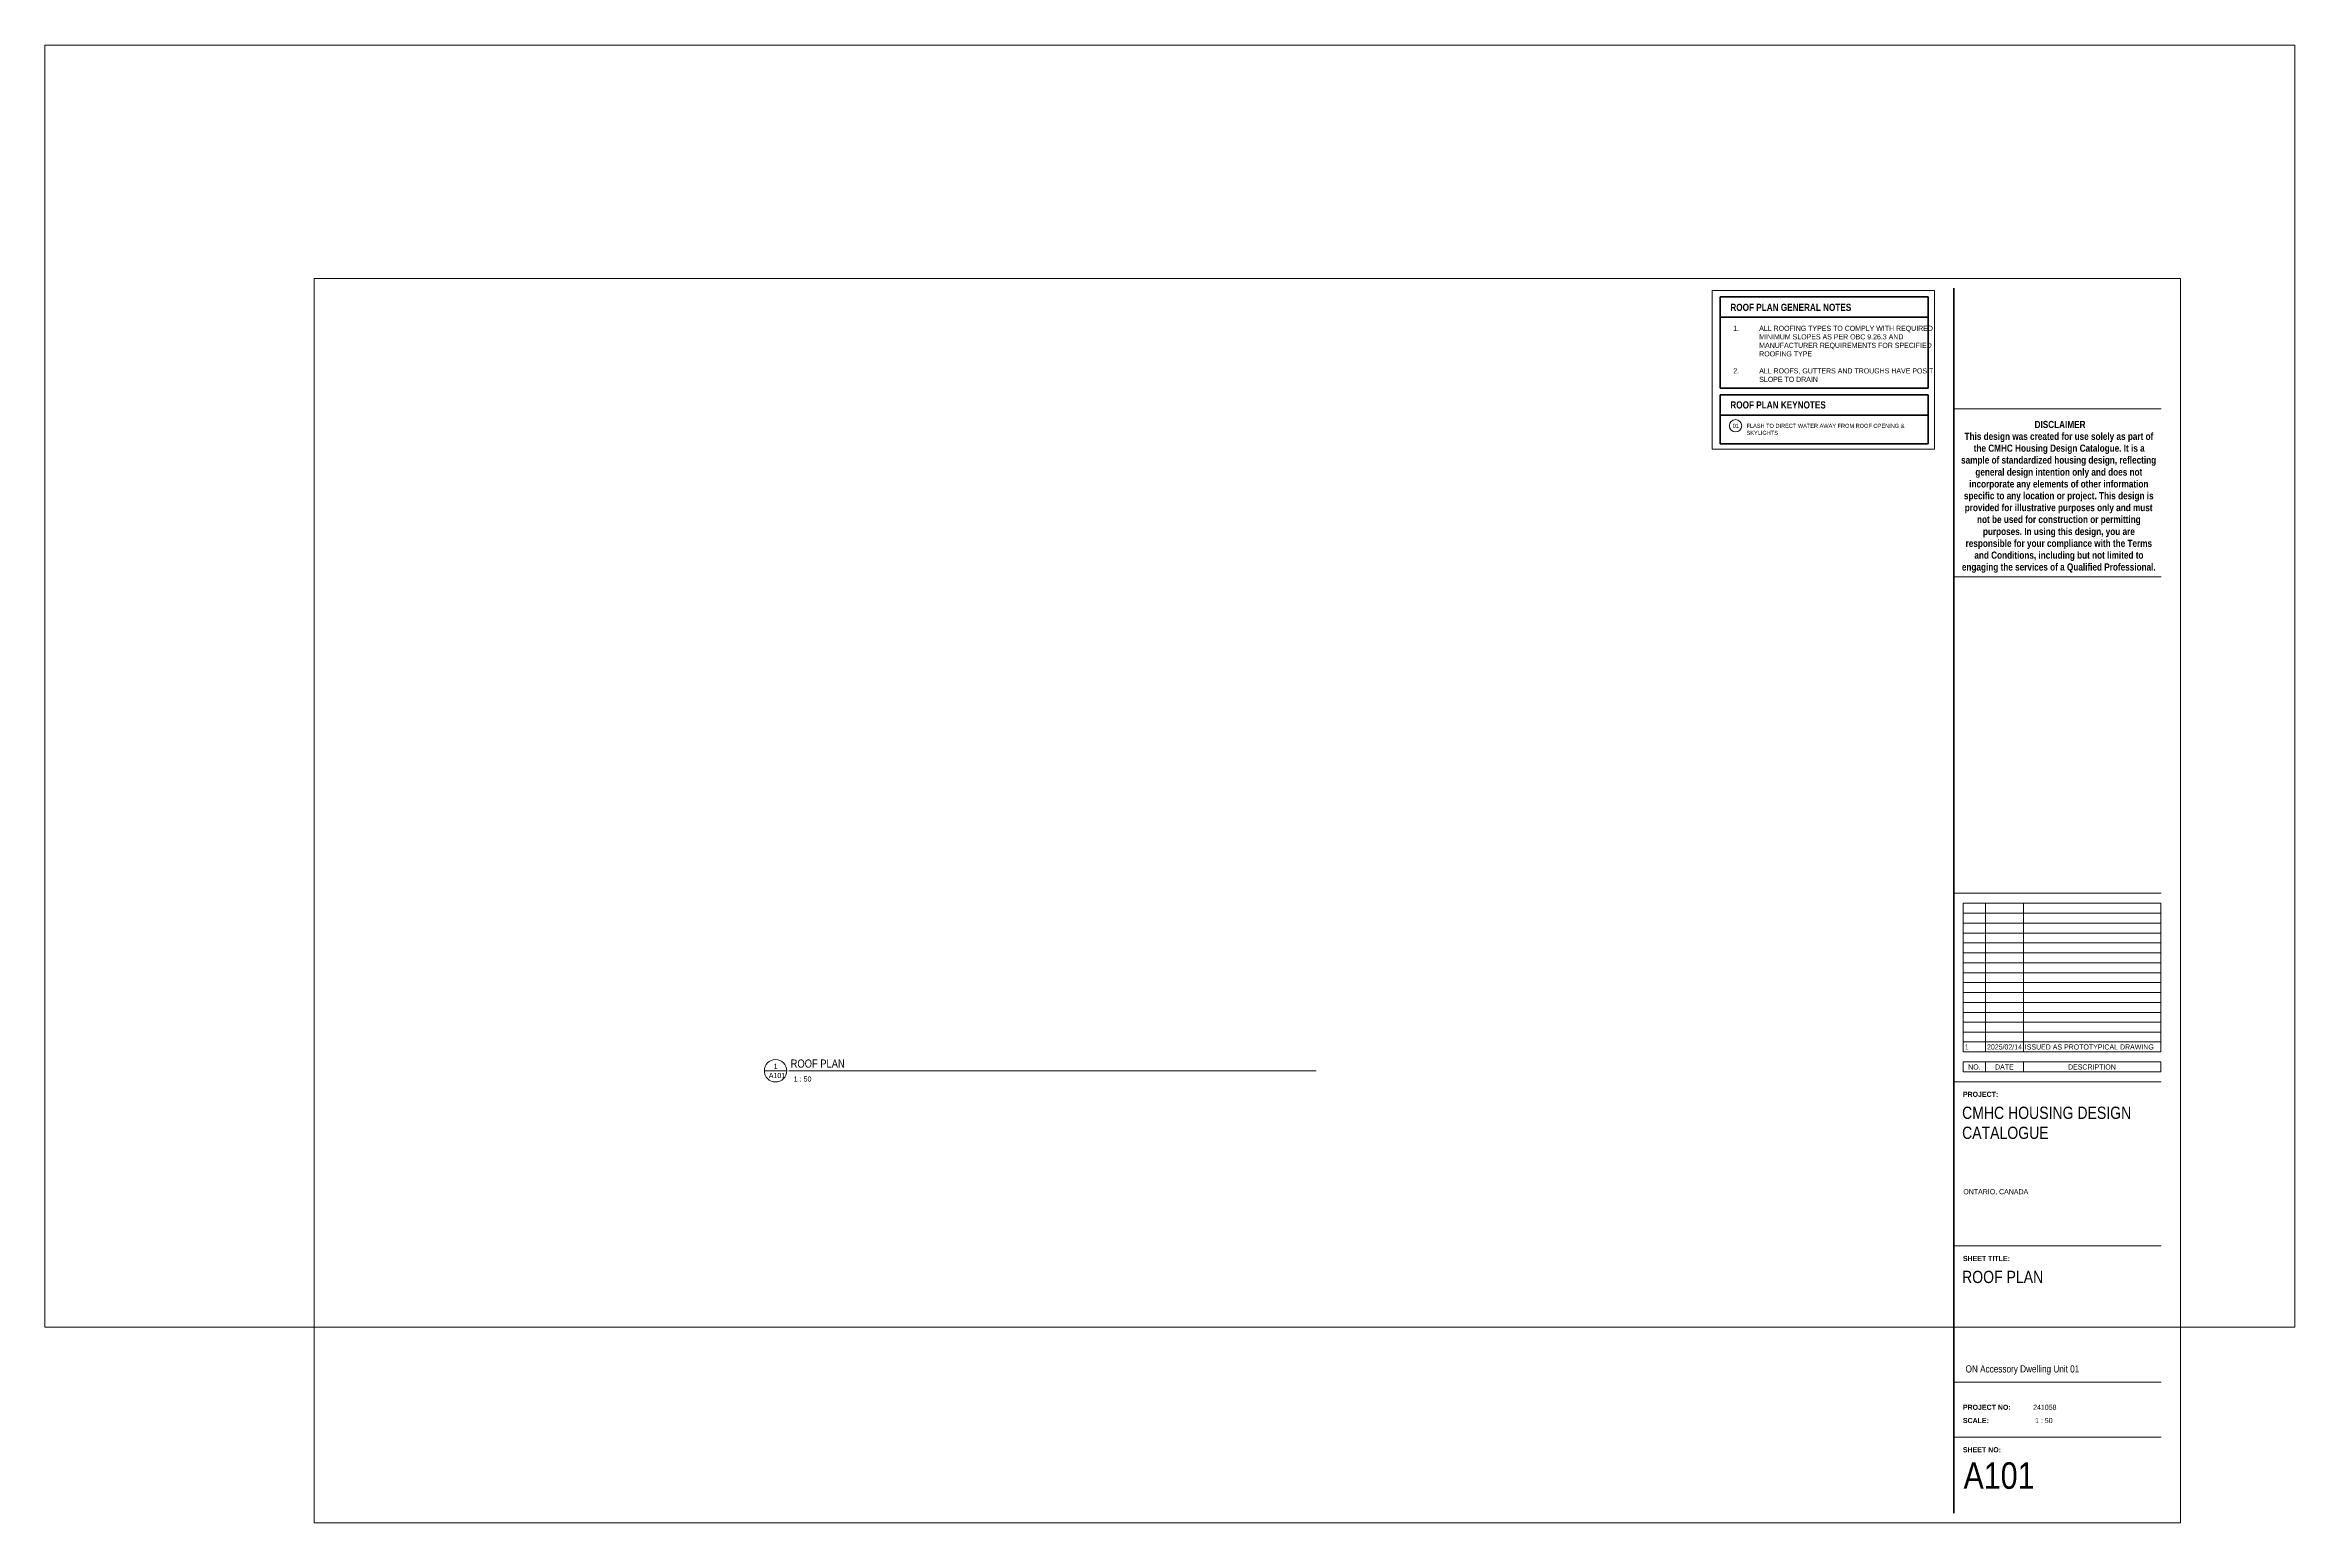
# Paper-space layout 'Layout1' of a CAD drawing. Header units: millimetres. Extents: x -258 to 845, y -120 to 604.
# The model-space entities are those that its viewports show. They can reach past a viewport. Long polylines and large blocks are cut down to what shows.
import ezdxf

# ---------------------------------------------------------------- set-up
doc = ezdxf.new("R2010")
doc.units = ezdxf.units.MM
for name, color, linetype, lineweight in [('A-ANNO-NOTE', 7, 'Continuous', 9), ('A-DETL-THIN', 7, 'Continuous', 9), ('G-ANNO-SCHD', 7, 'Continuous', 9), ('G-ANNO-TEXT', 7, 'Continuous', 9), ('G-ANNO-TTLB', 7, 'Continuous', 18), ('G-ANNO-TTLB-MEDM', 7, 'Continuous', 35), ('G-ANNO-TTLB-THIN', 7, 'Continuous', 18)]:
    doc.layers.add(name, color=color, linetype=linetype, lineweight=lineweight)
doc.layers.add('A-DETL', color=7, linetype='Continuous', lineweight=18, true_color=0x00a600)
doc.layers.add('G-ANNO-NPLT', color=7, linetype='Continuous', plot=False)
doc.styles.add('Arial Narrow', font='ARIALN.TTF', dxfattribs={"height": 100})
doc.styles.add('Arial Narrow_3', font='ARIALN.TTF', dxfattribs={"height": 125})
doc.styles.add('Arial Narrow_4', font='ARIALN.TTF', dxfattribs={"height": 2.5})
doc.styles.add('Arial Narrow_5', font='ARIALN.TTF', dxfattribs={"height": 13})
doc.styles.add('Arial Narrow_6', font='ARIALN.TTF', dxfattribs={"height": 6})
doc.styles.add('Arial Narrow_7', font='ARIALN.TTF', dxfattribs={"height": 4})
doc.styles.add('Arial Narrow_8', font='ARIALN.TTF', dxfattribs={"height": 3.5})
doc.styles.add('Arial Narrow_B', font='ARIALNB.TTF', dxfattribs={"height": 175})
doc.styles.add('Arial Narrow_B_1', font='ARIALNB.TTF', dxfattribs={"height": 3.5})
doc.styles.add('Arial Narrow_B_2', font='ARIALNB.TTF', dxfattribs={"height": 2.5})
doc.styles.add('Arial_1', font='arial.ttf', dxfattribs={"height": 2.5})

# ---------------------------------------------------------------- blocks, each defined once
blk = doc.blocks.new('CMHC_Sheet - ARCH D - SANS LOGO - Standard-9392055-ROOF PLAN')
at = {"layer": 'G-ANNO-TTLB-MEDM'}
blk.add_line((677.6, 484.5), (677.6, -115.6), dxfattribs=at)
at = {"layer": 'G-ANNO-TTLB-THIN'}
for p, q in [((788.7, 489.3), (-125.7, 489.3)), ((-125.7, 489.3), (-125.7, -120.3)), ((788.7, -120.3), (788.7, 489.3)), ((779.2, 425.4), (677.6, 425.4)), ((779.2, 343.2), (677.6, 343.2)), ((779.2, 188.2), (677.6, 188.2)), ((779.2, 95.8), (677.6, 95.8)), ((779.2, 15.5), (677.6, 15.5)), ((779.2, -51.4), (677.6, -51.4)), ((677.6, -78.3), (779.2, -78.3)), ((-125.7, -120.3), (788.7, -120.3))]:
    blk.add_line(p, q, dxfattribs=at)
at = {"layer": 'G-ANNO-TTLB', "lineweight": 9, "attachment_point": 1}
for s, insert, char_height, width, style in [('DISCLAIMER', (717.2, 419.5), 3.5, 30.544, 'Arial Narrow_B_1'), ('This design was created for use solely as part of ', (682.9, 413.7), 3.5, 114.962, 'Arial Narrow_B_1'), ('the CMHC Housing Design Catalogue. It is a ', (687.4, 407.9), 3.5, 104.139, 'Arial Narrow_B_1'), ('sample of standardized housing design, reflecting ', (681.2, 402.1), 3.5, 118.73, 'Arial Narrow_B_1'), ('incorporate any elements of other information ', (685.2, 390.4), 3.5, 109.35, 'Arial Narrow_B_1'), ('general design intention only and does not ', (688.2, 396.2), 3.5, 102.135, 'Arial Narrow_B_1'), ('specific to any location or project. This design is ', (682.6, 384.6), 3.5, 115.603, 'Arial Narrow_B_1'), ('provided for illustrative purposes only and must ', (683, 378.8), 3.5, 114.641, 'Arial Narrow_B_1'), ('not be used for construction or permitting ', (689, 373), 3.5, 100.131, 'Arial Narrow_B_1'), ('purposes. In using this design, you are ', (691.9, 367.1), 3.5, 93.076, 'Arial Narrow_B_1'), ('responsible for your compliance with the Terms ', (683.4, 361.3), 3.5, 113.84, 'Arial Narrow_B_1'), ('and Conditions, including but not limited to  ', (687.7, 355.5), 3.5, 104.861, 'Arial Narrow_B_1'), ('engaging the services of a Qualified Professional.', (681.6, 349.7), 3.5, 116.646, 'Arial Narrow_B_1'), ('PROJECT:', (682.1, 90.9), 2.5, 17.557, 'Arial Narrow_B_2'), ('SHEET TITLE:', (682.1, 10.5), 2.5, 23.489, 'Arial Narrow_B_2'), ('PROJECT NO:', (682.1, -62.4), 2.5, 23.73, 'Arial Narrow_B_2'), ('SCALE:', (682.1, -68.9), 2.5, 12.907, 'Arial Narrow_B_2'), ('SHEET NO:', (682.1, -83.2), 2.5, 18.92, 'Arial Narrow_B_2')]:
    blk.add_mtext(s, dxfattribs=dict(at, insert=insert, char_height=char_height, width=width, style=style))
blk = doc.blocks.new('Viewport - Standard-3208163-ROOF PLAN')
at = {"layer": 'G-ANNO-TTLB', "lineweight": 9}
blk.add_line((-12, 0), (-1, 0), dxfattribs=at)
for start, end in [(360, 180), (180, 0)]:
    blk.add_arc((-6.5, 0), 5.5, start, end, dxfattribs=at)
blk = doc.blocks.new('CMHC_Note - Keynote_ Roof Plan - 01-8996132-ROOF PLANS - LEGENDS _ NOTES')
at = {"layer": 'A-ANNO-NOTE'}
for start, end in [(0, 180), (180, 360)]:
    blk.add_arc((13098.4, -986.9), 150, start, end, dxfattribs=at)

msp = doc.modelspace()

# ---------------------------------------------------------------- linework, layer by layer
at = {"layer": 'A-DETL', "color": 7, "lineweight": 35}
for p, q in [((-50537.3, 2170.9), (-45437.3, 2170.9)), ((-50537.3, -68.5), (-50537.3, 2170.9)), ((-45437.3, 2170.9), (-45437.3, -68.5)), ((-50537.3, 1670.9), (-45437.3, 1670.9)), ((-45437.3, -68.5), (-50537.3, -68.5)), ((-50537.3, -228.5), (-45437.3, -228.5)), ((-50537.3, -1428.5), (-50537.3, -228.5)), ((-45437.3, -228.5), (-45437.3, -1428.5)), ((-50537.3, -728.5), (-45437.3, -728.5)), ((-45437.3, -1428.5), (-50537.3, -1428.5))]:
    msp.add_line(p, q, dxfattribs=at)

# ---------------------------------------------------------------- texts
at = {"layer": 'A-ANNO-NOTE', "char_height": 100, "attachment_point": 1, "style": 'Arial Narrow', "bg_fill": 3, "box_fill_scale": 1.25, "bg_fill_color": 256, "bg_fill_true_color": 13158600, "bg_fill_transparency": 0}
for s, insert, width in [('01', (-50228.4, -939.9), 160.337), ('FLASH TO DIRECT WATER AWAY FROM ROOF OPENING &', (-49889.6, -939.9), 4000.421), ('SKYLIGHTS', (-49889.6, -1111.9), 801.687)]:
    msp.add_mtext(s, dxfattribs=dict(at, insert=insert, width=width))
at = {"layer": 'G-ANNO-TEXT', "char_height": 175, "attachment_point": 1, "style": 'Arial Narrow_B', "bg_fill": 3, "box_fill_scale": 1.25, "bg_fill_color": 256, "bg_fill_true_color": 13158600, "bg_fill_transparency": 0}
for s, insert, width in [('ROOF PLAN GENERAL NOTES', (-50286, 1999.3), 3639.661), ('ROOF PLAN KEYNOTES', (-50286, -390.1), 2874.05)]:
    msp.add_mtext(s, dxfattribs=dict(at, insert=insert, width=width))
at = {"layer": 'G-ANNO-TEXT', "char_height": 125, "attachment_point": 1, "style": 'Arial Narrow_3'}
for s, insert, width in [('1.', (-50214.3, 1461), 769.62), ('ALL ROOFING TYPES TO COMPLY WITH REQUIRED ', (-49579.3, 1461), 4369.197), ('MINIMUM SLOPES AS PER OBC 9.26.3 AND ', (-49579.3, 1252.7), 3623.628), ('MANUFACTURER REQUIREMENTS FOR SPECIFIED ', (-49579.3, 1044.3), 4333.121), ('ROOFING TYPE', (-49579.3, 836), 1318.776), ('2.', (-50214.3, 419.2), 769.62), ('ALL ROOFS, GUTTERS AND TROUGHS HAVE POSITIVE ', (-49579.3, 419.2), 4661.813), ('SLOPE TO DRAIN', (-49579.3, 210.9), 1459.071)]:
    msp.add_mtext(s, dxfattribs=dict(at, insert=insert, width=width))

# ---------------------------------------------------------------- next in the draw order: block references
at = {"layer": 'A-ANNO-NOTE'}
msp.add_blockref('CMHC_Note - Keynote_ Roof Plan - 01-8996132-ROOF PLANS - LEGENDS _ NOTES', (-63256.6, 0), dxfattribs=at)

psp = doc.layouts.get("Layout1")

# ---------------------------------------------------------------- linework, layer by layer
at = {"layer": 'A-DETL-THIN'}
for p, q in [((779, 183.2), (682.2, 183.2)), ((682.2, 115.3), (682.2, 183.2)), ((779, 178.3), (682.2, 178.3)), ((693.2, 115.3), (693.2, 183.2)), ((711.7, 115.3), (711.7, 183.2)), ((779, 115.3), (779, 183.2)), ((779, 173.5), (682.2, 173.5)), ((779, 168.6), (682.2, 168.6)), ((779, 163.8), (682.2, 163.8)), ((779, 158.9), (682.2, 158.9)), ((779, 154.1), (682.2, 154.1)), ((779, 149.2), (682.2, 149.2)), ((779, 144.4), (682.2, 144.4)), ((779, 139.5), (682.2, 139.5)), ((779, 134.7), (682.2, 134.7)), ((779, 129.8), (682.2, 129.8)), ((779, 125), (682.2, 125)), ((779, 120.1), (682.2, 120.1)), ((779, 115.3), (682.2, 115.3)), ((682.2, 110.4), (682.2, 115.3)), ((693.2, 110.4), (682.2, 110.4)), ((693.2, 110.4), (693.2, 115.3)), ((711.7, 110.4), (693.2, 110.4)), ((711.7, 110.4), (711.7, 115.3)), ((779, 110.4), (711.7, 110.4)), ((779, 110.4), (779, 115.3)), ((693.2, 105.6), (682.2, 105.6)), ((682.2, 100.7), (682.2, 105.6)), ((693.2, 100.7), (682.2, 100.7)), ((711.7, 105.6), (693.2, 105.6)), ((693.2, 100.7), (693.2, 105.6)), ((711.7, 100.7), (693.2, 100.7)), ((779, 105.6), (711.7, 105.6)), ((711.7, 100.7), (711.7, 105.6)), ((779, 100.7), (711.7, 100.7)), ((779, 100.7), (779, 105.6))]:
    psp.add_line(p, q, dxfattribs=at)
at = {"layer": 'G-ANNO-NPLT', "lineweight": 9}
psp.add_line((106.9, 101.2), (365.3, 101.2), dxfattribs=at)

# ---------------------------------------------------------------- block references
at = {"layer": 'G-ANNO-TTLB', "lineweight": 9}
for name, p in [('CMHC_Sheet - ARCH D - SANS LOGO - Standard-9392055-ROOF PLAN', (0, 0)), ('Viewport - Standard-3208163-ROOF PLAN', (106.9, 101.2))]:
    psp.add_blockref(name, p, dxfattribs=at)

# ---------------------------------------------------------------- texts
at = {"layer": 'G-ANNO-SCHD', "char_height": 2.5, "line_spacing_factor": 0.974696, "style": 'Arial Narrow_4'}
for s, insert, width, attachment_point in [('1', (683, 114.1), 1.904, 1), ('2025/02/14', (693.9, 114.1), 17.132, 1), ('ISSUED AS PROTOTYPICAL DRAWING', (712.4, 114.1), 63.554, 1), ('NO.', (687.7, 104.3), 6.11, 2), ('DATE', (702.4, 104.3), 9.211, 2), ('DESCRIPTION', (745.3, 104.3), 23.549, 2)]:
    psp.add_mtext(s, dxfattribs=dict(at, insert=insert, width=width, attachment_point=attachment_point))
at = {"layer": 'G-ANNO-TTLB', "lineweight": 9, "attachment_point": 1}
for s, insert, char_height, width, style in [('A101', (97.1, 100.1), 2.5, 8.097, 'Arial Narrow_4'), ('1', (99.5, 104.6), 2.5, 1.924, 'Arial Narrow_4'), ('ROOF PLAN', (107.8, 106.7), 4, 32.148, 'Arial Narrow_7'), (' 1 : 50', (108.3, 98.4), 2.5, 11.785, 'Arial_1'), ('CMHC HOUSING DESIGN', (681.7, 83.6), 6, 101.574, 'Arial Narrow_6'), ('CATALOGUE', (681.7, 73.8), 6, 51.949, 'Arial Narrow_6'), ('ONTARIO, CANADA', (682.3, 43.2), 2.5, 32.228, 'Arial Narrow_4'), ('ROOF PLAN', (681.7, 3.2), 6, 48.662, 'Arial Narrow_6'), ('241058', (716.5, -62.4), 2.5, 11.544, 'Arial Narrow_4'), (' 1 : 50', (716.5, -68.9), 2.5, 9.62, 'Arial Narrow_4'), ('A101', (682.4, -90.6), 13, 42.089, 'Arial Narrow_5')]:
    psp.add_mtext(s, dxfattribs=dict(at, insert=insert, char_height=char_height, width=width, style=style))

# ---------------------------------------------------------------- viewports
at = {"layer": '0'}
psp.add_viewport(center=(293.6, 289.6), size=(1102.3, 628.042), view_center_point=(293.6, 289.6), view_height=628.042, dxfattribs=at)
at = {"layer": 'G-ANNO-NPLT'}
psp.add_viewport(center=(613.7, 444.5), size=(108.8, 77.801), view_center_point=(-48009, 380.7), view_height=3890.06, status=3, dxfattribs=at)

# ---------------------------------------------------------------- next in the draw order: texts
at = {"layer": 'G-ANNO-TEXT', "insert": (683.4, -43.1), "char_height": 3.5, "width": 68.384, "attachment_point": 1, "style": 'Arial Narrow_8', "bg_fill": 3, "box_fill_scale": 1.25, "bg_fill_color": 256, "bg_fill_true_color": 13158600, "bg_fill_transparency": 0}
psp.add_mtext('ON Accessory Dwelling Unit 01', dxfattribs=at)

doc.saveas('drawing.dxf')
